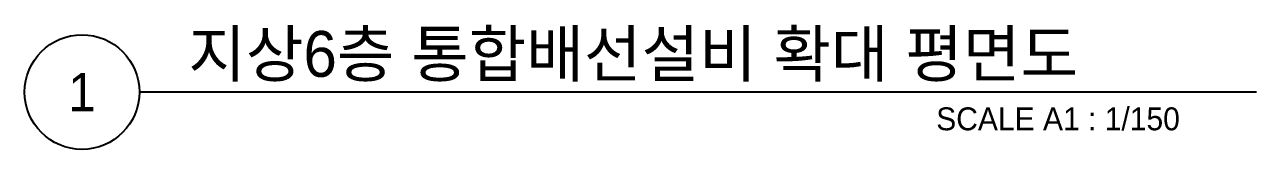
# Model space of a CAD drawing. Header units: millimetres. Extents: x 90978 to 501618, y -355196 to 882030.
# Drawn here: x 296249 to 320401, y 717225 to 719675 of the extents above; entities that cross this region are included whole.
import ezdxf
from ezdxf.enums import TextEntityAlignment as Align

# ---------------------------------------------------------------- set-up
doc = ezdxf.new("R2010")
doc.units = ezdxf.units.MM
doc.header["$LTSCALE"] = 150
doc.layers.add('-----41 Drawing Title', color=2, linetype='Continuous')
doc.styles.add('ELEC', font='')
doc.styles.get('ELEC').set_extended_font_data('Dotum')

msp = doc.modelspace()

# ---------------------------------------------------------------- linework, layer by layer
at = {"layer": '-----41 Drawing Title', "color": 7}
msp.add_line((320400.89342, 718350.00064), (298499.10658, 718350.00064), dxfattribs=at)
msp.add_circle((297374.10658, 718350.00064), 1125, dxfattribs=at)

# ---------------------------------------------------------------- texts
at = {"layer": '-----41 Drawing Title', "color": 2, "style": 'ELEC'}
msp.add_text('지상6층 통합배선설비 확대 평면도', height=900, dxfattribs=at).set_placement((299457.68319, 718650.00064))
at = {"layer": '-----41 Drawing Title', "color": 7, "style": 'ELEC'}
msp.add_text('1', height=750, dxfattribs=at).set_placement((297374.10658, 718350.00064), align=Align.MIDDLE)
at = {"layer": '-----41 Drawing Title', "style": 'ELEC'}
msp.add_text('SCALE A1 : 1/150', height=450, dxfattribs=at).set_placement((318900.89342, 717600.00064), align=Align.RIGHT)

doc.saveas('drawing.dxf')
